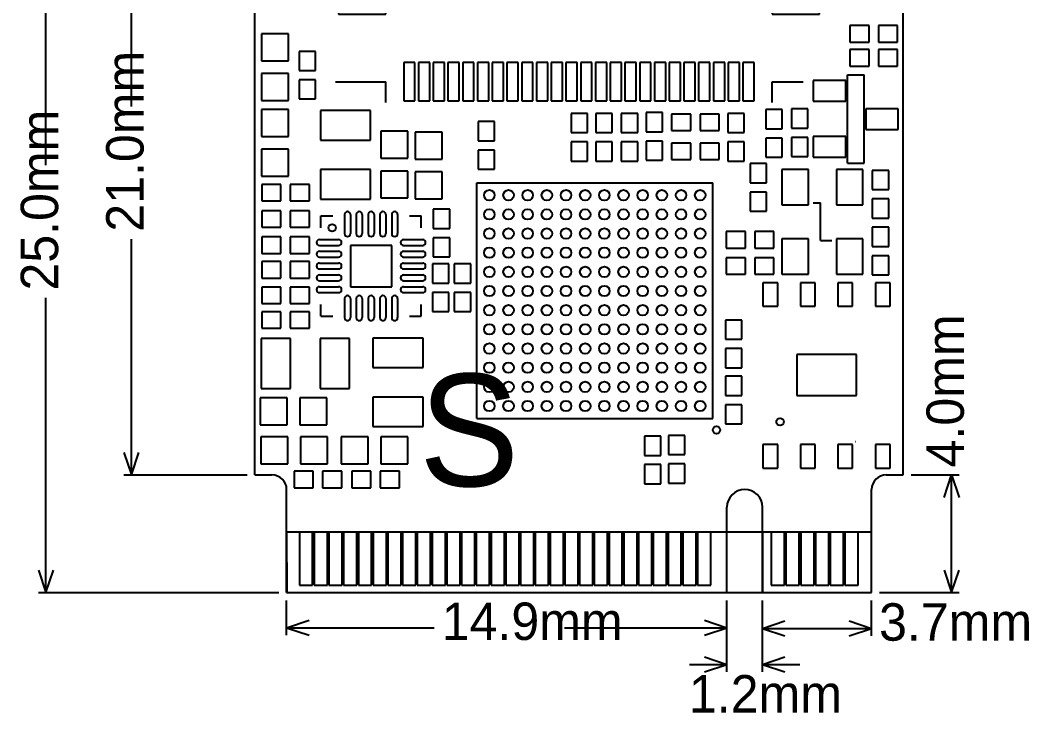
# Model space of a CAD drawing. Header units: millimetres. Extents: x -0.4 to 33.8, y 0 to 35.9.
# Drawn here: x -0.42 to 33.78, y 0 to 23.73 of the extents above; entities that cross this region are included whole.
import ezdxf

# ---------------------------------------------------------------- set-up
doc = ezdxf.new("R2010")
doc.units = ezdxf.units.MM
for name, color, linetype in [('KeepOutLayer', 6, 'Continuous'), ('TopOverlay', 2, 'Continuous'), ('TopSolder', 216, 'Continuous')]:
    doc.layers.add(name, color=color, linetype=linetype)

# ---------------------------------------------------------------- blocks, each defined once
blk = doc.blocks.new('C0603_M_9')
at = {"layer": 'TopSolder'}
for p, q in [((0.432, 0.457), (-0.483, 0.457)), ((-0.483, 0.457), (-0.483, -0.457)), ((0.432, -0.457), (0.432, 0.457)), ((1.778, 0.457), (0.864, 0.457)), ((0.864, 0.457), (0.864, -0.457)), ((1.778, -0.457), (1.778, 0.457)), ((-0.483, -0.457), (0.432, -0.457)), ((0.864, -0.457), (1.778, -0.457))]:
    blk.add_line(p, q, dxfattribs=at)
for centre in [(-0.025, 0), (1.321, 0)]:
    blk.add_circle(centre, 0, dxfattribs=at)
blk = doc.blocks.new('C0603_M_10')
at = {"layer": 'TopSolder'}
for p, q in [((0.432, 0.457), (-0.483, 0.457)), ((-0.483, 0.457), (-0.483, -0.457)), ((0.432, -0.457), (0.432, 0.457)), ((1.778, 0.457), (0.864, 0.457)), ((0.864, 0.457), (0.864, -0.457)), ((1.778, -0.457), (1.778, 0.457)), ((-0.483, -0.457), (0.432, -0.457)), ((0.864, -0.457), (1.778, -0.457))]:
    blk.add_line(p, q, dxfattribs=at)
for centre in [(-0.025, 0), (1.321, 0)]:
    blk.add_circle(centre, 0, dxfattribs=at)
blk = doc.blocks.new('WSON8_6_5__11')
at = {"layer": 'TopOverlay'}
blk.add_circle((-1.727, 1.575), 0.127, dxfattribs=at)
at = {"layer": 'TopSolder'}
for p, q in [((-3.296, 2.155), (-3.296, 1.655)), ((-2.496, 2.155), (-3.296, 2.155)), ((-2.496, 1.655), (-2.496, 2.155)), ((2.191, 2.155), (2.191, 1.655)), ((2.991, 2.155), (2.191, 2.155)), ((2.991, 1.655), (2.991, 2.155)), ((-3.296, 1.655), (-2.496, 1.655)), ((2.191, 1.655), (2.991, 1.655)), ((-3.296, 0.885), (-3.296, 0.385)), ((-2.496, 0.885), (-3.296, 0.885)), ((-2.496, 0.385), (-2.496, 0.885)), ((2.191, 0.885), (2.191, 0.385)), ((2.991, 0.885), (2.191, 0.885)), ((2.991, 0.385), (2.991, 0.885)), ((-3.296, 0.385), (-2.496, 0.385)), ((2.191, 0.385), (2.991, 0.385)), ((-3.296, -0.385), (-3.296, -0.885)), ((-2.496, -0.385), (-3.296, -0.385)), ((-2.496, -0.885), (-2.496, -0.385)), ((2.191, -0.385), (2.191, -0.885)), ((2.991, -0.385), (2.191, -0.385)), ((2.991, -0.885), (2.991, -0.385)), ((-3.296, -0.885), (-2.496, -0.885)), ((2.191, -0.885), (2.991, -0.885)), ((-3.296, -1.655), (-3.296, -2.155)), ((-2.496, -1.655), (-3.296, -1.655)), ((-2.496, -2.155), (-2.496, -1.655)), ((2.191, -1.655), (2.191, -2.155)), ((2.991, -1.655), (2.191, -1.655)), ((2.991, -2.155), (2.991, -1.655)), ((-3.296, -2.155), (-2.496, -2.155)), ((2.191, -2.155), (2.991, -2.155))]:
    blk.add_line(p, q, dxfattribs=at)
for centre in [(-2.896, 1.905), (2.591, 1.905), (-2.896, 0.635), (2.591, 0.635), (-2.896, -0.635), (2.591, -0.635), (-2.896, -1.905), (2.591, -1.905)]:
    blk.add_circle(centre, 0, dxfattribs=at)
blk = doc.blocks.new('XTAL_3225_12')
at = {"layer": 'TopOverlay'}
for p, q in [((2.032, 1.141), (2.032, 1.522)), ((2.032, 1.141), (0.762, 1.141)), ((0.762, 0.887), (0.762, 1.141))]:
    blk.add_line(p, q, dxfattribs=at)
at = {"layer": 'TopSolder'}
for p, q in [((0.825, 2.575), (-0.375, 2.575)), ((-0.375, 2.575), (-0.375, 1.675)), ((0.825, 1.675), (0.825, 2.575)), ((3.175, 2.575), (1.975, 2.575)), ((1.975, 2.575), (1.975, 1.675)), ((3.175, 1.675), (3.175, 2.575)), ((-0.375, 1.675), (0.825, 1.675)), ((1.975, 1.675), (3.175, 1.675)), ((0.825, 0.725), (-0.375, 0.725)), ((-0.375, 0.725), (-0.375, -0.175)), ((0.825, -0.175), (0.825, 0.725)), ((3.175, 0.725), (1.975, 0.725)), ((1.975, 0.725), (1.975, -0.175)), ((3.175, -0.175), (3.175, 0.725)), ((-0.375, -0.175), (0.825, -0.175)), ((1.975, -0.175), (3.175, -0.175))]:
    blk.add_line(p, q, dxfattribs=at)
for centre in [(0.225, 2.125), (2.575, 2.125), (0.225, 0.275), (2.575, 0.275)]:
    blk.add_circle(centre, 0, dxfattribs=at)
blk = doc.blocks.new('SOT_23_3_________13')
at = {"layer": 'TopOverlay'}
for p, q in [((-0.254, 1.506), (0.308, 1.506)), ((-0.254, -1.494), (-0.254, 1.506)), ((-0.211, 1.506), (0.308, 1.506)), ((0.308, -1.494), (0.308, 1.506)), ((-0.254, -1.494), (0.308, -1.494)), ((-0.211, -1.494), (0.308, -1.494))]:
    blk.add_line(p, q, dxfattribs=at)
at = {"layer": 'TopSolder'}
for p, q in [((-0.313, 1.316), (-1.414, 1.316)), ((-1.414, 1.316), (-1.414, 0.614)), ((-0.313, 0.614), (-0.313, 1.316)), ((-1.414, 0.614), (-0.313, 0.614)), ((1.465, 0.351), (0.364, 0.351)), ((0.364, 0.351), (0.364, -0.351)), ((1.465, -0.351), (1.465, 0.351)), ((-0.313, -0.589), (-1.414, -0.589)), ((-1.414, -0.589), (-1.414, -1.291)), ((-0.313, -1.291), (-0.313, -0.589)), ((0.364, -0.351), (1.465, -0.351)), ((-1.414, -1.291), (-0.313, -1.291))]:
    blk.add_line(p, q, dxfattribs=at)
for centre in [(-0.864, 0.965), (0.914, 0), (-0.864, -0.94)]:
    blk.add_circle(centre, 0, dxfattribs=at)
blk = doc.blocks.new('QFN20_3_3_15')
at = {"layer": 'TopOverlay'}
for p, q in [((-1.7, 1.3), (-1.7, 1.7)), ((-1.7, 1.7), (-1.3, 1.7)), ((1.3, 1.7), (1.7, 1.7)), ((1.7, 1.3), (1.7, 1.7)), ((-1.7, -1.7), (-1.7, -1.3)), ((1.7, -1.7), (1.7, -1.3)), ((-1.7, -1.7), (-1.3, -1.7)), ((1.3, -1.7), (1.7, -1.7))]:
    blk.add_line(p, q, dxfattribs=at)
blk.add_circle((-1.321, 1.295), 0.125, dxfattribs=at)
at = {"layer": 'TopSolder'}
for p, q in [((-0.9, 1.75), (-0.9, 1.1)), ((-0.7, 1.75), (-0.7, 1.1)), ((-0.5, 1.75), (-0.5, 1.1)), ((-0.3, 1.75), (-0.3, 1.1)), ((-0.1, 1.75), (-0.1, 1.1)), ((0.1, 1.75), (0.1, 1.1)), ((0.3, 1.75), (0.3, 1.1)), ((0.5, 1.75), (0.5, 1.1)), ((0.7, 1.75), (0.7, 1.1)), ((0.9, 1.75), (0.9, 1.1)), ((-1.75, 0.9), (-1.1, 0.9)), ((-1.75, 0.7), (-1.1, 0.7)), ((-0.7, 0.7), (-0.7, -0.7)), ((0.7, 0.7), (-0.7, 0.7)), ((0.7, -0.7), (0.7, 0.7)), ((1.1, 0.9), (1.75, 0.9)), ((1.1, 0.7), (1.75, 0.7)), ((-1.75, 0.5), (-1.1, 0.5)), ((1.1, 0.5), (1.75, 0.5)), ((-1.75, 0.3), (-1.1, 0.3)), ((-1.75, 0.1), (-1.1, 0.1)), ((1.1, 0.3), (1.75, 0.3)), ((1.1, 0.1), (1.75, 0.1)), ((-1.75, -0.1), (-1.1, -0.1)), ((-1.75, -0.3), (-1.1, -0.3)), ((1.1, -0.1), (1.75, -0.1)), ((1.1, -0.3), (1.75, -0.3)), ((-1.75, -0.5), (-1.1, -0.5)), ((1.1, -0.5), (1.75, -0.5)), ((-1.75, -0.7), (-1.1, -0.7)), ((-1.75, -0.9), (-1.1, -0.9)), ((-0.7, -0.7), (0.7, -0.7)), ((1.1, -0.7), (1.75, -0.7)), ((1.1, -0.9), (1.75, -0.9)), ((-0.9, -1.1), (-0.9, -1.75)), ((-0.7, -1.1), (-0.7, -1.75)), ((-0.5, -1.1), (-0.5, -1.75)), ((-0.3, -1.1), (-0.3, -1.75)), ((-0.1, -1.1), (-0.1, -1.75)), ((0.1, -1.1), (0.1, -1.75)), ((0.3, -1.1), (0.3, -1.75)), ((0.5, -1.1), (0.5, -1.75)), ((0.7, -1.1), (0.7, -1.75)), ((0.9, -1.1), (0.9, -1.75))]:
    blk.add_line(p, q, dxfattribs=at)
for centre in [(-0.8, 1.425), (-0.4, 1.425), (0, 1.425), (0.4, 1.425), (0.8, 1.425), (-1.425, 0.8), (1.425, 0.8), (-1.425, 0.4), (1.425, 0.4), (-1.425, 0), (0, 0), (1.425, 0), (-1.425, -0.4), (1.425, -0.4), (-1.425, -0.8), (1.425, -0.8), (-0.8, -1.425), (-0.4, -1.425), (0, -1.425), (0.4, -1.425), (0.8, -1.425)]:
    blk.add_circle(centre, 0, dxfattribs=at)
for centre, start, end in [((-0.8, 1.75), 0, 180), ((-0.4, 1.75), 0, 180), ((0, 1.75), 0, 180), ((0.4, 1.75), 0, 180), ((0.8, 1.75), 0, 180), ((-0.8, 1.1), 180, 0), ((-0.4, 1.1), 180, 0), ((0, 1.1), 180, 0), ((0.4, 1.1), 180, 0), ((0.8, 1.1), 180, 0), ((-1.75, 0.8), 90, 270), ((-1.1, 0.8), 270, 90), ((1.1, 0.8), 90, 270), ((1.75, 0.8), 270, 90), ((-1.75, 0.4), 90, 270), ((-1.1, 0.4), 270, 90), ((1.1, 0.4), 90, 270), ((1.75, 0.4), 270, 90), ((-1.75, 0), 90, 270), ((-1.1, 0), 270, 90), ((1.1, 0), 90, 270), ((1.75, 0), 270, 90), ((-1.75, -0.4), 90, 270), ((-1.1, -0.4), 270, 90), ((1.1, -0.4), 90, 270), ((1.75, -0.4), 270, 90), ((-1.75, -0.8), 90, 270), ((-1.1, -0.8), 270, 90), ((-0.8, -1.1), 0, 180), ((-0.4, -1.1), 0, 180), ((0, -1.1), 0, 180), ((0.4, -1.1), 0, 180), ((0.8, -1.1), 0, 180), ((1.1, -0.8), 90, 270), ((1.75, -0.8), 270, 90), ((-0.8, -1.75), 180, 0), ((-0.4, -1.75), 180, 0), ((0, -1.75), 180, 0), ((0.4, -1.75), 180, 0), ((0.8, -1.75), 180, 0)]:
    blk.add_arc(centre, 0.1, start, end, dxfattribs=at)
blk = doc.blocks.new('BGA144_16')
at = {"layer": 'TopOverlay'}
for p, q in [((-4, 4), (-4, -4)), ((4, 4), (-4, 4)), ((4, 4), (4, -4)), ((4, -4), (-4, -4))]:
    blk.add_line(p, q, dxfattribs=at)
blk.add_circle((-4.125, 4.388), 0.125, dxfattribs=at)
at = {"layer": 'TopSolder'}
for centre in [(-3.575, 3.575), (-2.925, 3.575), (-2.275, 3.575), (-1.625, 3.575), (-0.975, 3.575), (-0.325, 3.575), (0.325, 3.575), (0.975, 3.575), (1.625, 3.575), (2.275, 3.575), (2.925, 3.575), (3.575, 3.575), (-3.575, 2.925), (-2.925, 2.925), (-2.275, 2.925), (-1.625, 2.925), (-0.975, 2.925), (-0.325, 2.925), (0.325, 2.925), (0.975, 2.925), (1.625, 2.925), (2.275, 2.925), (2.925, 2.925), (3.575, 2.925), (-3.575, 2.275), (-2.925, 2.275), (-2.275, 2.275), (-1.625, 2.275), (-0.975, 2.275), (-0.325, 2.275), (0.325, 2.275), (0.975, 2.275), (1.625, 2.275), (2.275, 2.275), (2.925, 2.275), (3.575, 2.275), (-3.575, 1.625), (-2.925, 1.625), (-2.275, 1.625), (-1.625, 1.625), (-0.975, 1.625), (-0.325, 1.625), (0.325, 1.625), (0.975, 1.625), (1.625, 1.625), (2.275, 1.625), (2.925, 1.625), (3.575, 1.625), (-3.575, 0.975), (-2.925, 0.975), (-2.275, 0.975), (-1.625, 0.975), (-0.975, 0.975), (-0.325, 0.975), (0.325, 0.975), (0.975, 0.975), (1.625, 0.975), (2.275, 0.975), (2.925, 0.975), (3.575, 0.975), (-3.575, 0.325), (-2.925, 0.325), (-2.275, 0.325), (-1.625, 0.325), (-0.975, 0.325), (-0.325, 0.325), (0.325, 0.325), (0.975, 0.325), (1.625, 0.325), (2.275, 0.325), (2.925, 0.325), (3.575, 0.325), (-3.575, -0.325), (-2.925, -0.325), (-2.275, -0.325), (-1.625, -0.325), (-0.975, -0.325), (-0.325, -0.325), (0.325, -0.325), (0.975, -0.325), (1.625, -0.325), (2.275, -0.325), (2.925, -0.325), (3.575, -0.325), (-3.575, -0.975), (-2.925, -0.975), (-2.275, -0.975), (-1.625, -0.975), (-0.975, -0.975), (-0.325, -0.975), (0.325, -0.975), (0.975, -0.975), (1.625, -0.975), (2.275, -0.975), (2.925, -0.975), (3.575, -0.975), (-3.575, -1.625), (-2.925, -1.625), (-2.275, -1.625), (-1.625, -1.625), (-0.975, -1.625), (-0.325, -1.625), (0.325, -1.625), (0.975, -1.625), (1.625, -1.625), (2.275, -1.625), (2.925, -1.625), (3.575, -1.625), (-3.575, -2.275), (-2.925, -2.275), (-2.275, -2.275), (-1.625, -2.275), (-0.975, -2.275), (-0.325, -2.275), (0.325, -2.275), (0.975, -2.275), (1.625, -2.275), (2.275, -2.275), (2.925, -2.275), (3.575, -2.275), (-3.575, -2.925), (-2.925, -2.925), (-2.275, -2.925), (-1.625, -2.925), (-0.975, -2.925), (-0.325, -2.925), (0.325, -2.925), (0.975, -2.925), (1.625, -2.925), (2.275, -2.925), (2.925, -2.925), (3.575, -2.925), (-3.575, -3.575), (-2.925, -3.575), (-2.275, -3.575), (-1.625, -3.575), (-0.975, -3.575), (-0.325, -3.575), (0.325, -3.575), (0.975, -3.575), (1.625, -3.575), (2.275, -3.575), (2.925, -3.575), (3.575, -3.575)]:
    blk.add_circle(centre, 0.178, dxfattribs=at)
blk = doc.blocks.new('R0402_M_17')
at = {"layer": 'TopSolder'}
for p, q in [((-0.808, 0.279), (-0.808, -0.279)), ((-0.157, 0.279), (-0.808, 0.279)), ((-0.157, -0.279), (-0.157, 0.279)), ((0.157, 0.279), (0.157, -0.279)), ((0.808, 0.279), (0.157, 0.279)), ((0.808, -0.279), (0.808, 0.279)), ((-0.808, -0.279), (-0.157, -0.279)), ((0.157, -0.279), (0.808, -0.279))]:
    blk.add_line(p, q, dxfattribs=at)
for centre in [(-0.483, 0), (0.483, 0)]:
    blk.add_circle(centre, 0, dxfattribs=at)
blk = doc.blocks.new('R0402_M_18')
at = {"layer": 'TopSolder'}
for p, q in [((-0.808, 0.279), (-0.808, -0.279)), ((-0.157, 0.279), (-0.808, 0.279)), ((-0.157, -0.279), (-0.157, 0.279)), ((0.157, 0.279), (0.157, -0.279)), ((0.808, 0.279), (0.157, 0.279)), ((0.808, -0.279), (0.808, 0.279)), ((-0.808, -0.279), (-0.157, -0.279)), ((0.157, -0.279), (0.808, -0.279))]:
    blk.add_line(p, q, dxfattribs=at)
for centre in [(-0.483, 0), (0.483, 0)]:
    blk.add_circle(centre, 0, dxfattribs=at)
blk = doc.blocks.new('R0402_M_19')
at = {"layer": 'TopSolder'}
for p, q in [((-0.808, 0.279), (-0.808, -0.279)), ((-0.157, 0.279), (-0.808, 0.279)), ((-0.157, -0.279), (-0.157, 0.279)), ((0.157, 0.279), (0.157, -0.279)), ((0.808, 0.279), (0.157, 0.279)), ((0.808, -0.279), (0.808, 0.279)), ((-0.808, -0.279), (-0.157, -0.279)), ((0.157, -0.279), (0.808, -0.279))]:
    blk.add_line(p, q, dxfattribs=at)
for centre in [(-0.483, 0), (0.483, 0)]:
    blk.add_circle(centre, 0, dxfattribs=at)
blk = doc.blocks.new('R0402_M_20')
at = {"layer": 'TopSolder'}
for p, q in [((-0.808, 0.279), (-0.808, -0.279)), ((-0.157, 0.279), (-0.808, 0.279)), ((-0.157, -0.279), (-0.157, 0.279)), ((0.157, 0.279), (0.157, -0.279)), ((0.808, 0.279), (0.157, 0.279)), ((0.808, -0.279), (0.808, 0.279)), ((-0.808, -0.279), (-0.157, -0.279)), ((0.157, -0.279), (0.808, -0.279))]:
    blk.add_line(p, q, dxfattribs=at)
for centre in [(-0.483, 0), (0.483, 0)]:
    blk.add_circle(centre, 0, dxfattribs=at)
blk = doc.blocks.new('R0402_M_21')
at = {"layer": 'TopSolder'}
for p, q in [((-0.808, 0.279), (-0.808, -0.279)), ((-0.157, 0.279), (-0.808, 0.279)), ((-0.157, -0.279), (-0.157, 0.279)), ((0.157, 0.279), (0.157, -0.279)), ((0.808, 0.279), (0.157, 0.279)), ((0.808, -0.279), (0.808, 0.279)), ((-0.808, -0.279), (-0.157, -0.279)), ((0.157, -0.279), (0.808, -0.279))]:
    blk.add_line(p, q, dxfattribs=at)
for centre in [(-0.483, 0), (0.483, 0)]:
    blk.add_circle(centre, 0, dxfattribs=at)
blk = doc.blocks.new('R0402_M_22')
at = {"layer": 'TopSolder'}
for p, q in [((-0.808, 0.279), (-0.808, -0.279)), ((-0.157, 0.279), (-0.808, 0.279)), ((-0.157, -0.279), (-0.157, 0.279)), ((0.157, 0.279), (0.157, -0.279)), ((0.808, 0.279), (0.157, 0.279)), ((0.808, -0.279), (0.808, 0.279)), ((-0.808, -0.279), (-0.157, -0.279)), ((0.157, -0.279), (0.808, -0.279))]:
    blk.add_line(p, q, dxfattribs=at)
for centre in [(-0.483, 0), (0.483, 0)]:
    blk.add_circle(centre, 0, dxfattribs=at)
blk = doc.blocks.new('R0402_M_23')
at = {"layer": 'TopSolder'}
for p, q in [((-0.808, 0.279), (-0.808, -0.279)), ((-0.157, 0.279), (-0.808, 0.279)), ((-0.157, -0.279), (-0.157, 0.279)), ((0.157, 0.279), (0.157, -0.279)), ((0.808, 0.279), (0.157, 0.279)), ((0.808, -0.279), (0.808, 0.279)), ((-0.808, -0.279), (-0.157, -0.279)), ((0.157, -0.279), (0.808, -0.279))]:
    blk.add_line(p, q, dxfattribs=at)
for centre in [(-0.483, 0), (0.483, 0)]:
    blk.add_circle(centre, 0, dxfattribs=at)
blk = doc.blocks.new('R0402_M_24')
at = {"layer": 'TopSolder'}
for p, q in [((-0.808, 0.279), (-0.808, -0.279)), ((-0.157, 0.279), (-0.808, 0.279)), ((-0.157, -0.279), (-0.157, 0.279)), ((0.157, 0.279), (0.157, -0.279)), ((0.808, 0.279), (0.157, 0.279)), ((0.808, -0.279), (0.808, 0.279)), ((-0.808, -0.279), (-0.157, -0.279)), ((0.157, -0.279), (0.808, -0.279))]:
    blk.add_line(p, q, dxfattribs=at)
for centre in [(-0.483, 0), (0.483, 0)]:
    blk.add_circle(centre, 0, dxfattribs=at)
blk = doc.blocks.new('R0402_M_25')
at = {"layer": 'TopSolder'}
for p, q in [((-0.808, 0.279), (-0.808, -0.279)), ((-0.157, 0.279), (-0.808, 0.279)), ((-0.157, -0.279), (-0.157, 0.279)), ((0.157, 0.279), (0.157, -0.279)), ((0.808, 0.279), (0.157, 0.279)), ((0.808, -0.279), (0.808, 0.279)), ((-0.808, -0.279), (-0.157, -0.279)), ((0.157, -0.279), (0.808, -0.279))]:
    blk.add_line(p, q, dxfattribs=at)
for centre in [(-0.483, 0), (0.483, 0)]:
    blk.add_circle(centre, 0, dxfattribs=at)
blk = doc.blocks.new('R0402_M_26')
at = {"layer": 'TopSolder'}
for p, q in [((-0.808, 0.279), (-0.808, -0.279)), ((-0.157, 0.279), (-0.808, 0.279)), ((-0.157, -0.279), (-0.157, 0.279)), ((0.157, 0.279), (0.157, -0.279)), ((0.808, 0.279), (0.157, 0.279)), ((0.808, -0.279), (0.808, 0.279)), ((-0.808, -0.279), (-0.157, -0.279)), ((0.157, -0.279), (0.808, -0.279))]:
    blk.add_line(p, q, dxfattribs=at)
for centre in [(-0.483, 0), (0.483, 0)]:
    blk.add_circle(centre, 0, dxfattribs=at)
blk = doc.blocks.new('0806L_27')
at = {"layer": 'TopSolder'}
for p, q in [((-0.5, 0.85), (-0.5, -0.85)), ((0.5, 0.85), (-0.5, 0.85)), ((0.5, -0.85), (0.5, 0.85)), ((1.5, 0.85), (1.5, -0.85)), ((2.5, 0.85), (1.5, 0.85)), ((2.5, -0.85), (2.5, 0.85)), ((-0.5, -0.85), (0.5, -0.85)), ((1.5, -0.85), (2.5, -0.85))]:
    blk.add_line(p, q, dxfattribs=at)
for centre in [(0, 0), (2, 0)]:
    blk.add_circle(centre, 0, dxfattribs=at)
blk = doc.blocks.new('0806L_28')
at = {"layer": 'TopSolder'}
for p, q in [((-0.5, 0.85), (-0.5, -0.85)), ((0.5, 0.85), (-0.5, 0.85)), ((0.5, -0.85), (0.5, 0.85)), ((1.5, 0.85), (1.5, -0.85)), ((2.5, 0.85), (1.5, 0.85)), ((2.5, -0.85), (2.5, 0.85)), ((-0.5, -0.85), (0.5, -0.85)), ((1.5, -0.85), (2.5, -0.85))]:
    blk.add_line(p, q, dxfattribs=at)
for centre in [(0, 0), (2, 0)]:
    blk.add_circle(centre, 0, dxfattribs=at)
blk = doc.blocks.new('0806L_29')
at = {"layer": 'TopSolder'}
for p, q in [((-0.5, 0.85), (-0.5, -0.85)), ((0.5, 0.85), (-0.5, 0.85)), ((0.5, -0.85), (0.5, 0.85)), ((1.5, 0.85), (1.5, -0.85)), ((2.5, 0.85), (1.5, 0.85)), ((2.5, -0.85), (2.5, 0.85)), ((-0.5, -0.85), (0.5, -0.85)), ((1.5, -0.85), (2.5, -0.85))]:
    blk.add_line(p, q, dxfattribs=at)
for centre in [(0, 0), (2, 0)]:
    blk.add_circle(centre, 0, dxfattribs=at)
blk = doc.blocks.new('M2_67P0R50_MALE_30')
at = {"layer": 'TopSolder'}
for p, q in [((-0.676, 1.247), (-0.679, -0.8)), ((19.155, 1.247), (-0.676, 1.247)), ((19.158, -0.8), (19.155, 1.247)), ((-0.226, 0.996), (-0.226, -0.805)), ((0.225, 0.996), (-0.226, 0.996)), ((0.225, -0.805), (0.225, 0.996)), ((0.274, 0.996), (0.274, -0.805)), ((0.725, 0.996), (0.274, 0.996)), ((0.725, -0.805), (0.725, 0.996)), ((0.774, 0.996), (0.774, -0.805)), ((1.225, 0.996), (0.774, 0.996)), ((1.225, -0.805), (1.225, 0.996)), ((1.274, 0.996), (1.274, -0.805)), ((1.725, 0.996), (1.274, 0.996)), ((1.725, -0.805), (1.725, 0.996)), ((1.774, 0.996), (1.774, -0.805)), ((2.225, 0.996), (1.774, 0.996)), ((2.225, -0.805), (2.225, 0.996)), ((2.274, 0.996), (2.274, -0.805)), ((2.725, 0.996), (2.274, 0.996)), ((2.725, -0.805), (2.725, 0.996)), ((4.774, 0.996), (4.774, -0.805)), ((5.225, 0.996), (4.774, 0.996)), ((5.225, -0.805), (5.225, 0.996)), ((5.274, 0.996), (5.274, -0.805)), ((5.725, 0.996), (5.274, 0.996)), ((5.725, -0.805), (5.725, 0.996)), ((5.774, 0.996), (5.774, -0.805)), ((6.225, 0.996), (5.774, 0.996)), ((6.225, -0.805), (6.225, 0.996)), ((6.274, 0.996), (6.274, -0.805)), ((6.725, 0.996), (6.274, 0.996)), ((6.725, -0.805), (6.725, 0.996)), ((6.774, 0.996), (6.774, -0.805)), ((7.225, 0.996), (6.774, 0.996)), ((7.225, -0.805), (7.225, 0.996)), ((7.274, 0.996), (7.274, -0.805)), ((7.725, 0.996), (7.274, 0.996)), ((7.725, -0.805), (7.725, 0.996)), ((7.774, 0.996), (7.774, -0.805)), ((8.225, 0.996), (7.774, 0.996)), ((8.225, -0.805), (8.225, 0.996)), ((8.274, 0.996), (8.274, -0.805)), ((8.725, 0.996), (8.274, 0.996)), ((8.725, -0.805), (8.725, 0.996)), ((8.774, 0.996), (8.774, -0.805)), ((9.225, 0.996), (8.774, 0.996)), ((9.225, -0.805), (9.225, 0.996)), ((9.274, 0.996), (9.274, -0.805)), ((9.725, 0.996), (9.274, 0.996)), ((9.725, -0.805), (9.725, 0.996)), ((9.774, 0.996), (9.774, -0.805)), ((10.225, 0.996), (9.774, 0.996)), ((10.225, -0.805), (10.225, 0.996)), ((10.274, 0.996), (10.274, -0.805)), ((10.725, 0.996), (10.274, 0.996)), ((10.725, -0.805), (10.725, 0.996)), ((10.774, 0.996), (10.774, -0.805)), ((11.225, 0.996), (10.774, 0.996)), ((11.225, -0.805), (11.225, 0.996)), ((11.274, 0.996), (11.274, -0.805)), ((11.725, 0.996), (11.274, 0.996)), ((11.725, -0.805), (11.725, 0.996)), ((11.774, 0.996), (11.774, -0.805)), ((12.225, 0.996), (11.774, 0.996)), ((12.225, -0.805), (12.225, 0.996)), ((12.274, 0.996), (12.274, -0.805)), ((12.725, 0.996), (12.274, 0.996)), ((12.725, -0.805), (12.725, 0.996)), ((12.774, 0.996), (12.774, -0.805)), ((13.225, 0.996), (12.774, 0.996)), ((13.225, -0.805), (13.225, 0.996)), ((13.274, 0.996), (13.274, -0.805)), ((13.725, 0.996), (13.274, 0.996)), ((13.725, -0.805), (13.725, 0.996)), ((13.774, 0.996), (13.774, -0.805)), ((14.225, 0.996), (13.774, 0.996)), ((14.225, -0.805), (14.225, 0.996)), ((14.274, 0.996), (14.274, -0.805)), ((14.725, 0.996), (14.274, 0.996)), ((14.725, -0.805), (14.725, 0.996)), ((14.774, 0.996), (14.774, -0.805)), ((15.225, 0.996), (14.774, 0.996)), ((15.225, -0.805), (15.225, 0.996)), ((15.274, 0.996), (15.274, -0.805)), ((15.725, 0.996), (15.274, 0.996)), ((15.725, -0.805), (15.725, 0.996)), ((15.774, 0.996), (15.774, -0.805)), ((16.225, 0.996), (15.774, 0.996)), ((16.225, -0.805), (16.225, 0.996)), ((16.274, 0.996), (16.274, -0.805)), ((16.725, 0.996), (16.274, 0.996)), ((16.725, -0.805), (16.725, 0.996)), ((16.774, 0.996), (16.774, -0.805)), ((17.225, 0.996), (16.774, 0.996)), ((17.225, -0.805), (17.225, 0.996)), ((17.274, 0.996), (17.274, -0.805)), ((17.725, 0.996), (17.274, 0.996)), ((17.725, -0.805), (17.725, 0.996)), ((17.774, 0.996), (17.774, -0.805)), ((18.225, 0.996), (17.774, 0.996)), ((18.225, -0.805), (18.225, 0.996)), ((18.274, 0.996), (18.274, -0.805)), ((18.725, 0.996), (18.274, 0.996)), ((18.725, -0.805), (18.725, 0.996)), ((-0.679, -0.8), (19.158, -0.8)), ((-0.226, -0.805), (0.225, -0.805)), ((0.274, -0.805), (0.725, -0.805)), ((0.774, -0.805), (1.225, -0.805)), ((1.274, -0.805), (1.725, -0.805)), ((1.774, -0.805), (2.225, -0.805)), ((2.274, -0.805), (2.725, -0.805)), ((4.774, -0.805), (5.225, -0.805)), ((5.274, -0.805), (5.725, -0.805)), ((5.774, -0.805), (6.225, -0.805)), ((6.274, -0.805), (6.725, -0.805)), ((6.774, -0.805), (7.225, -0.805)), ((7.274, -0.805), (7.725, -0.805)), ((7.774, -0.805), (8.225, -0.805)), ((8.274, -0.805), (8.725, -0.805)), ((8.774, -0.805), (9.225, -0.805)), ((9.274, -0.805), (9.725, -0.805)), ((9.774, -0.805), (10.225, -0.805)), ((10.274, -0.805), (10.725, -0.805)), ((10.774, -0.805), (11.225, -0.805)), ((11.274, -0.805), (11.725, -0.805)), ((11.774, -0.805), (12.225, -0.805)), ((12.274, -0.805), (12.725, -0.805)), ((12.774, -0.805), (13.225, -0.805)), ((13.274, -0.805), (13.725, -0.805)), ((13.774, -0.805), (14.225, -0.805)), ((14.274, -0.805), (14.725, -0.805)), ((14.774, -0.805), (15.225, -0.805)), ((15.274, -0.805), (15.725, -0.805)), ((15.774, -0.805), (16.225, -0.805)), ((16.274, -0.805), (16.725, -0.805)), ((16.774, -0.805), (17.225, -0.805)), ((17.274, -0.805), (17.725, -0.805)), ((17.774, -0.805), (18.225, -0.805)), ((18.274, -0.805), (18.725, -0.805)), ((19.158, -0.8), (19.158, -0.8))]:
    blk.add_line(p, q, dxfattribs=at)
for centre in [(0, 0.095), (0.5, 0.095), (1, 0.095), (1.5, 0.095), (2, 0.095), (2.5, 0.095), (5, 0.095), (5.5, 0.095), (6, 0.095), (6.5, 0.095), (7, 0.095), (7.5, 0.095), (8, 0.095), (8.5, 0.095), (9, 0.095), (9.5, 0.095), (10, 0.095), (10.5, 0.095), (11, 0.095), (11.5, 0.095), (12, 0.095), (12.5, 0.095), (13, 0.095), (13.5, 0.095), (14, 0.095), (14.5, 0.095), (15, 0.095), (15.5, 0.095), (16, 0.095), (16.5, 0.095), (17, 0.095), (17.5, 0.095), (18, 0.095), (18.5, 0.095)]:
    blk.add_circle(centre, 0, dxfattribs=at)
blk = doc.blocks.new('FPC_24P_0_5______________31')
at = {"layer": 'TopOverlay'}
for p, q in [((-6.55, 0.117), (-6.55, -0.583)), ((6.55, 0.117), (6.55, -0.583)), ((-6.55, -0.583), (-7.608, -0.583)), ((8.25, -0.583), (6.55, -0.583))]:
    blk.add_line(p, q, dxfattribs=at)
at = {"layer": 'TopSolder'}
for p, q in [((-5.941, 0.068), (-5.941, -1.234)), ((-5.559, 0.068), (-5.941, 0.068)), ((-5.559, -1.234), (-5.559, 0.068)), ((-5.441, 0.068), (-5.441, -1.234)), ((-5.059, 0.068), (-5.441, 0.068)), ((-5.059, -1.234), (-5.059, 0.068)), ((-4.941, 0.068), (-4.941, -1.234)), ((-4.559, 0.068), (-4.941, 0.068)), ((-4.559, -1.234), (-4.559, 0.068)), ((-4.441, 0.068), (-4.441, -1.234)), ((-4.059, 0.068), (-4.441, 0.068)), ((-4.059, -1.234), (-4.059, 0.068)), ((-3.941, 0.068), (-3.941, -1.234)), ((-3.559, 0.068), (-3.941, 0.068)), ((-3.559, -1.234), (-3.559, 0.068)), ((-3.441, 0.068), (-3.441, -1.234)), ((-3.059, 0.068), (-3.441, 0.068)), ((-3.059, -1.234), (-3.059, 0.068)), ((-2.559, 0.068), (-2.941, 0.068)), ((-2.941, 0.068), (-2.941, -1.234)), ((-2.559, -1.234), (-2.559, 0.068)), ((-2.059, 0.068), (-2.441, 0.068)), ((-2.441, 0.068), (-2.441, -1.234)), ((-2.059, -1.234), (-2.059, 0.068)), ((-1.559, 0.068), (-1.941, 0.068)), ((-1.941, 0.068), (-1.941, -1.234)), ((-1.559, -1.234), (-1.559, 0.068)), ((-1.059, 0.068), (-1.441, 0.068)), ((-1.441, 0.068), (-1.441, -1.234)), ((-1.059, -1.234), (-1.059, 0.068)), ((-0.559, 0.068), (-0.941, 0.068)), ((-0.941, 0.068), (-0.941, -1.234)), ((-0.559, -1.234), (-0.559, 0.068)), ((-0.059, 0.068), (-0.441, 0.068)), ((-0.441, 0.068), (-0.441, -1.234)), ((-0.059, -1.234), (-0.059, 0.068)), ((0.441, 0.068), (0.059, 0.068)), ((0.059, 0.068), (0.059, -1.234)), ((0.441, -1.234), (0.441, 0.068)), ((0.941, 0.068), (0.559, 0.068)), ((0.559, 0.068), (0.559, -1.234)), ((0.941, -1.234), (0.941, 0.068)), ((1.441, 0.068), (1.059, 0.068)), ((1.059, 0.068), (1.059, -1.234)), ((1.441, -1.234), (1.441, 0.068)), ((1.941, 0.068), (1.559, 0.068)), ((1.559, 0.068), (1.559, -1.234)), ((1.941, -1.234), (1.941, 0.068)), ((2.441, 0.068), (2.059, 0.068)), ((2.059, 0.068), (2.059, -1.234)), ((2.441, -1.234), (2.441, 0.068)), ((2.941, 0.068), (2.559, 0.068)), ((2.559, 0.068), (2.559, -1.234)), ((2.941, -1.234), (2.941, 0.068)), ((3.441, 0.068), (3.059, 0.068)), ((3.059, 0.068), (3.059, -1.234)), ((3.441, -1.234), (3.441, 0.068)), ((3.941, 0.068), (3.559, 0.068)), ((3.559, 0.068), (3.559, -1.234)), ((3.941, -1.234), (3.941, 0.068)), ((4.441, 0.068), (4.059, 0.068)), ((4.059, 0.068), (4.059, -1.234)), ((4.441, -1.234), (4.441, 0.068)), ((4.941, 0.068), (4.559, 0.068)), ((4.559, 0.068), (4.559, -1.234)), ((4.941, -1.234), (4.941, 0.068)), ((5.441, 0.068), (5.059, 0.068)), ((5.059, 0.068), (5.059, -1.234)), ((5.441, -1.234), (5.441, 0.068)), ((5.941, 0.068), (5.559, 0.068)), ((5.559, 0.068), (5.559, -1.234)), ((5.941, -1.234), (5.941, 0.068)), ((-5.941, -1.234), (-5.559, -1.234)), ((-5.441, -1.234), (-5.059, -1.234)), ((-4.941, -1.234), (-4.559, -1.234)), ((-4.441, -1.234), (-4.059, -1.234)), ((-3.941, -1.234), (-3.559, -1.234)), ((-3.441, -1.234), (-3.059, -1.234)), ((-2.941, -1.234), (-2.559, -1.234)), ((-2.441, -1.234), (-2.059, -1.234)), ((-1.941, -1.234), (-1.559, -1.234)), ((-1.441, -1.234), (-1.059, -1.234)), ((-0.941, -1.234), (-0.559, -1.234)), ((-0.441, -1.234), (-0.059, -1.234)), ((0.059, -1.234), (0.441, -1.234)), ((0.559, -1.234), (0.941, -1.234)), ((1.059, -1.234), (1.441, -1.234)), ((1.559, -1.234), (1.941, -1.234)), ((2.059, -1.234), (2.441, -1.234)), ((2.559, -1.234), (2.941, -1.234)), ((3.059, -1.234), (3.441, -1.234)), ((3.559, -1.234), (3.941, -1.234)), ((4.059, -1.234), (4.441, -1.234)), ((4.559, -1.234), (4.941, -1.234)), ((5.059, -1.234), (5.441, -1.234)), ((5.559, -1.234), (5.941, -1.234)), ((-8.151, -2.882), (-8.151, -4.684)), ((-6.549, -2.882), (-8.151, -2.882)), ((-6.549, -4.684), (-6.549, -2.882)), ((6.549, -2.882), (6.549, -4.684)), ((8.151, -2.882), (6.549, -2.882)), ((8.151, -4.684), (8.151, -2.882)), ((-8.151, -4.684), (-6.549, -4.684)), ((6.549, -4.684), (8.151, -4.684))]:
    blk.add_line(p, q, dxfattribs=at)
for centre in [(-5.75, -0.583), (-5.25, -0.583), (-4.75, -0.583), (-4.25, -0.583), (-3.75, -0.583), (-3.25, -0.583), (-2.75, -0.583), (-2.25, -0.583), (-1.75, -0.583), (-1.25, -0.583), (-0.75, -0.583), (-0.25, -0.583), (0.25, -0.583), (0.75, -0.583), (1.25, -0.583), (1.75, -0.583), (2.25, -0.583), (2.75, -0.583), (3.25, -0.583), (3.75, -0.583), (4.25, -0.583), (4.75, -0.583), (5.25, -0.583), (5.75, -0.583), (-7.35, -3.783), (7.35, -3.783)]:
    blk.add_circle(centre, 0, dxfattribs=at)
blk = doc.blocks.new('R0402_M_33')
at = {"layer": 'TopSolder'}
for p, q in [((-0.808, 0.279), (-0.808, -0.279)), ((-0.157, 0.279), (-0.808, 0.279)), ((-0.157, -0.279), (-0.157, 0.279)), ((0.157, 0.279), (0.157, -0.279)), ((0.808, 0.279), (0.157, 0.279)), ((0.808, -0.279), (0.808, 0.279)), ((-0.808, -0.279), (-0.157, -0.279)), ((0.157, -0.279), (0.808, -0.279))]:
    blk.add_line(p, q, dxfattribs=at)
for centre in [(-0.483, 0), (0.483, 0)]:
    blk.add_circle(centre, 0, dxfattribs=at)
blk = doc.blocks.new('R0402_M_34')
at = {"layer": 'TopSolder'}
for p, q in [((-0.808, 0.279), (-0.808, -0.279)), ((-0.157, 0.279), (-0.808, 0.279)), ((-0.157, -0.279), (-0.157, 0.279)), ((0.157, 0.279), (0.157, -0.279)), ((0.808, 0.279), (0.157, 0.279)), ((0.808, -0.279), (0.808, 0.279)), ((-0.808, -0.279), (-0.157, -0.279)), ((0.157, -0.279), (0.808, -0.279))]:
    blk.add_line(p, q, dxfattribs=at)
for centre in [(-0.483, 0), (0.483, 0)]:
    blk.add_circle(centre, 0, dxfattribs=at)
blk = doc.blocks.new('C0402_M_36')
at = {"layer": 'TopSolder'}
for p, q in [((-0.351, 0.279), (-0.351, -0.279)), ((0.3, 0.279), (-0.351, 0.279)), ((0.3, -0.279), (0.3, 0.279)), ((0.614, 0.279), (0.614, -0.279)), ((1.265, 0.279), (0.614, 0.279)), ((1.265, -0.279), (1.265, 0.279)), ((-0.351, -0.279), (0.3, -0.279)), ((0.614, -0.279), (1.265, -0.279))]:
    blk.add_line(p, q, dxfattribs=at)
for centre in [(-0.025, 0), (0.94, 0)]:
    blk.add_circle(centre, 0, dxfattribs=at)
blk = doc.blocks.new('C0402_M_37')
at = {"layer": 'TopSolder'}
for p, q in [((-0.351, 0.279), (-0.351, -0.279)), ((0.3, 0.279), (-0.351, 0.279)), ((0.3, -0.279), (0.3, 0.279)), ((0.614, 0.279), (0.614, -0.279)), ((1.265, 0.279), (0.614, 0.279)), ((1.265, -0.279), (1.265, 0.279)), ((-0.351, -0.279), (0.3, -0.279)), ((0.614, -0.279), (1.265, -0.279))]:
    blk.add_line(p, q, dxfattribs=at)
for centre in [(-0.025, 0), (0.94, 0)]:
    blk.add_circle(centre, 0, dxfattribs=at)
blk = doc.blocks.new('C0402_M_38')
at = {"layer": 'TopSolder'}
for p, q in [((-0.351, 0.279), (-0.351, -0.279)), ((0.3, 0.279), (-0.351, 0.279)), ((0.3, -0.279), (0.3, 0.279)), ((0.614, 0.279), (0.614, -0.279)), ((1.265, 0.279), (0.614, 0.279)), ((1.265, -0.279), (1.265, 0.279)), ((-0.351, -0.279), (0.3, -0.279)), ((0.614, -0.279), (1.265, -0.279))]:
    blk.add_line(p, q, dxfattribs=at)
for centre in [(-0.025, 0), (0.94, 0)]:
    blk.add_circle(centre, 0, dxfattribs=at)
blk = doc.blocks.new('C0402_M_39')
at = {"layer": 'TopSolder'}
for p, q in [((-0.351, 0.279), (-0.351, -0.279)), ((0.3, 0.279), (-0.351, 0.279)), ((0.3, -0.279), (0.3, 0.279)), ((0.614, 0.279), (0.614, -0.279)), ((1.265, 0.279), (0.614, 0.279)), ((1.265, -0.279), (1.265, 0.279)), ((-0.351, -0.279), (0.3, -0.279)), ((0.614, -0.279), (1.265, -0.279))]:
    blk.add_line(p, q, dxfattribs=at)
for centre in [(-0.025, 0), (0.94, 0)]:
    blk.add_circle(centre, 0, dxfattribs=at)
blk = doc.blocks.new('C0402_M_40')
at = {"layer": 'TopSolder'}
for p, q in [((-0.351, 0.279), (-0.351, -0.279)), ((0.3, 0.279), (-0.351, 0.279)), ((0.3, -0.279), (0.3, 0.279)), ((0.614, 0.279), (0.614, -0.279)), ((1.265, 0.279), (0.614, 0.279)), ((1.265, -0.279), (1.265, 0.279)), ((-0.351, -0.279), (0.3, -0.279)), ((0.614, -0.279), (1.265, -0.279))]:
    blk.add_line(p, q, dxfattribs=at)
for centre in [(-0.025, 0), (0.94, 0)]:
    blk.add_circle(centre, 0, dxfattribs=at)
blk = doc.blocks.new('C0402_M_41')
at = {"layer": 'TopSolder'}
for p, q in [((-0.351, 0.279), (-0.351, -0.279)), ((0.3, 0.279), (-0.351, 0.279)), ((0.3, -0.279), (0.3, 0.279)), ((0.614, 0.279), (0.614, -0.279)), ((1.265, 0.279), (0.614, 0.279)), ((1.265, -0.279), (1.265, 0.279)), ((-0.351, -0.279), (0.3, -0.279)), ((0.614, -0.279), (1.265, -0.279))]:
    blk.add_line(p, q, dxfattribs=at)
for centre in [(-0.025, 0), (0.94, 0)]:
    blk.add_circle(centre, 0, dxfattribs=at)
blk = doc.blocks.new('C0402_M_46')
at = {"layer": 'TopSolder'}
for p, q in [((-0.351, 0.279), (-0.351, -0.279)), ((0.3, 0.279), (-0.351, 0.279)), ((0.3, -0.279), (0.3, 0.279)), ((0.614, 0.279), (0.614, -0.279)), ((1.265, 0.279), (0.614, 0.279)), ((1.265, -0.279), (1.265, 0.279)), ((-0.351, -0.279), (0.3, -0.279)), ((0.614, -0.279), (1.265, -0.279))]:
    blk.add_line(p, q, dxfattribs=at)
for centre in [(-0.025, 0), (0.94, 0)]:
    blk.add_circle(centre, 0, dxfattribs=at)
blk = doc.blocks.new('C0603_M_47')
at = {"layer": 'TopSolder'}
for p, q in [((0.432, 0.457), (-0.483, 0.457)), ((-0.483, 0.457), (-0.483, -0.457)), ((0.432, -0.457), (0.432, 0.457)), ((1.778, 0.457), (0.864, 0.457)), ((0.864, 0.457), (0.864, -0.457)), ((1.778, -0.457), (1.778, 0.457)), ((-0.483, -0.457), (0.432, -0.457)), ((0.864, -0.457), (1.778, -0.457))]:
    blk.add_line(p, q, dxfattribs=at)
for centre in [(-0.025, 0), (1.321, 0)]:
    blk.add_circle(centre, 0, dxfattribs=at)
blk = doc.blocks.new('C0402_M_48')
at = {"layer": 'TopSolder'}
for p, q in [((-0.351, 0.279), (-0.351, -0.279)), ((0.3, 0.279), (-0.351, 0.279)), ((0.3, -0.279), (0.3, 0.279)), ((0.614, 0.279), (0.614, -0.279)), ((1.265, 0.279), (0.614, 0.279)), ((1.265, -0.279), (1.265, 0.279)), ((-0.351, -0.279), (0.3, -0.279)), ((0.614, -0.279), (1.265, -0.279))]:
    blk.add_line(p, q, dxfattribs=at)
for centre in [(-0.025, 0), (0.94, 0)]:
    blk.add_circle(centre, 0, dxfattribs=at)
blk = doc.blocks.new('C0402_M_49')
at = {"layer": 'TopSolder'}
for p, q in [((-0.351, 0.279), (-0.351, -0.279)), ((0.3, 0.279), (-0.351, 0.279)), ((0.3, -0.279), (0.3, 0.279)), ((0.614, 0.279), (0.614, -0.279)), ((1.265, 0.279), (0.614, 0.279)), ((1.265, -0.279), (1.265, 0.279)), ((-0.351, -0.279), (0.3, -0.279)), ((0.614, -0.279), (1.265, -0.279))]:
    blk.add_line(p, q, dxfattribs=at)
for centre in [(-0.025, 0), (0.94, 0)]:
    blk.add_circle(centre, 0, dxfattribs=at)
blk = doc.blocks.new('C0402_M_50')
at = {"layer": 'TopSolder'}
for p, q in [((-0.351, 0.279), (-0.351, -0.279)), ((0.3, 0.279), (-0.351, 0.279)), ((0.3, -0.279), (0.3, 0.279)), ((0.614, 0.279), (0.614, -0.279)), ((1.265, 0.279), (0.614, 0.279)), ((1.265, -0.279), (1.265, 0.279)), ((-0.351, -0.279), (0.3, -0.279)), ((0.614, -0.279), (1.265, -0.279))]:
    blk.add_line(p, q, dxfattribs=at)
for centre in [(-0.025, 0), (0.94, 0)]:
    blk.add_circle(centre, 0, dxfattribs=at)
blk = doc.blocks.new('C0402_M_51')
at = {"layer": 'TopSolder'}
for p, q in [((-0.351, 0.279), (-0.351, -0.279)), ((0.3, 0.279), (-0.351, 0.279)), ((0.3, -0.279), (0.3, 0.279)), ((0.614, 0.279), (0.614, -0.279)), ((1.265, 0.279), (0.614, 0.279)), ((1.265, -0.279), (1.265, 0.279)), ((-0.351, -0.279), (0.3, -0.279)), ((0.614, -0.279), (1.265, -0.279))]:
    blk.add_line(p, q, dxfattribs=at)
for centre in [(-0.025, 0), (0.94, 0)]:
    blk.add_circle(centre, 0, dxfattribs=at)
blk = doc.blocks.new('C0402_M_52')
at = {"layer": 'TopSolder'}
for p, q in [((-0.351, 0.279), (-0.351, -0.279)), ((0.3, 0.279), (-0.351, 0.279)), ((0.3, -0.279), (0.3, 0.279)), ((0.614, 0.279), (0.614, -0.279)), ((1.265, 0.279), (0.614, 0.279)), ((1.265, -0.279), (1.265, 0.279)), ((-0.351, -0.279), (0.3, -0.279)), ((0.614, -0.279), (1.265, -0.279))]:
    blk.add_line(p, q, dxfattribs=at)
for centre in [(-0.025, 0), (0.94, 0)]:
    blk.add_circle(centre, 0, dxfattribs=at)
blk = doc.blocks.new('C0402_M_53')
at = {"layer": 'TopSolder'}
for p, q in [((-0.351, 0.279), (-0.351, -0.279)), ((0.3, 0.279), (-0.351, 0.279)), ((0.3, -0.279), (0.3, 0.279)), ((0.614, 0.279), (0.614, -0.279)), ((1.265, 0.279), (0.614, 0.279)), ((1.265, -0.279), (1.265, 0.279)), ((-0.351, -0.279), (0.3, -0.279)), ((0.614, -0.279), (1.265, -0.279))]:
    blk.add_line(p, q, dxfattribs=at)
for centre in [(-0.025, 0), (0.94, 0)]:
    blk.add_circle(centre, 0, dxfattribs=at)
blk = doc.blocks.new('C0402_M_55')
at = {"layer": 'TopSolder'}
for p, q in [((-0.351, 0.279), (-0.351, -0.279)), ((0.3, 0.279), (-0.351, 0.279)), ((0.3, -0.279), (0.3, 0.279)), ((0.614, 0.279), (0.614, -0.279)), ((1.265, 0.279), (0.614, 0.279)), ((1.265, -0.279), (1.265, 0.279)), ((-0.351, -0.279), (0.3, -0.279)), ((0.614, -0.279), (1.265, -0.279))]:
    blk.add_line(p, q, dxfattribs=at)
for centre in [(-0.025, 0), (0.94, 0)]:
    blk.add_circle(centre, 0, dxfattribs=at)
blk = doc.blocks.new('C0402_M_56')
at = {"layer": 'TopSolder'}
for p, q in [((-0.351, 0.279), (-0.351, -0.279)), ((0.3, 0.279), (-0.351, 0.279)), ((0.3, -0.279), (0.3, 0.279)), ((0.614, 0.279), (0.614, -0.279)), ((1.265, 0.279), (0.614, 0.279)), ((1.265, -0.279), (1.265, 0.279)), ((-0.351, -0.279), (0.3, -0.279)), ((0.614, -0.279), (1.265, -0.279))]:
    blk.add_line(p, q, dxfattribs=at)
for centre in [(-0.025, 0), (0.94, 0)]:
    blk.add_circle(centre, 0, dxfattribs=at)
blk = doc.blocks.new('C0402_M_57')
at = {"layer": 'TopSolder'}
for p, q in [((-0.351, 0.279), (-0.351, -0.279)), ((0.3, 0.279), (-0.351, 0.279)), ((0.3, -0.279), (0.3, 0.279)), ((0.614, 0.279), (0.614, -0.279)), ((1.265, 0.279), (0.614, 0.279)), ((1.265, -0.279), (1.265, 0.279)), ((-0.351, -0.279), (0.3, -0.279)), ((0.614, -0.279), (1.265, -0.279))]:
    blk.add_line(p, q, dxfattribs=at)
for centre in [(-0.025, 0), (0.94, 0)]:
    blk.add_circle(centre, 0, dxfattribs=at)
blk = doc.blocks.new('C0402_M_59')
at = {"layer": 'TopSolder'}
for p, q in [((-0.351, 0.279), (-0.351, -0.279)), ((0.3, 0.279), (-0.351, 0.279)), ((0.3, -0.279), (0.3, 0.279)), ((0.614, 0.279), (0.614, -0.279)), ((1.265, 0.279), (0.614, 0.279)), ((1.265, -0.279), (1.265, 0.279)), ((-0.351, -0.279), (0.3, -0.279)), ((0.614, -0.279), (1.265, -0.279))]:
    blk.add_line(p, q, dxfattribs=at)
for centre in [(-0.025, 0), (0.94, 0)]:
    blk.add_circle(centre, 0, dxfattribs=at)
blk = doc.blocks.new('C0402_M_63')
at = {"layer": 'TopSolder'}
for p, q in [((-0.351, 0.279), (-0.351, -0.279)), ((0.3, 0.279), (-0.351, 0.279)), ((0.3, -0.279), (0.3, 0.279)), ((0.614, 0.279), (0.614, -0.279)), ((1.265, 0.279), (0.614, 0.279)), ((1.265, -0.279), (1.265, 0.279)), ((-0.351, -0.279), (0.3, -0.279)), ((0.614, -0.279), (1.265, -0.279))]:
    blk.add_line(p, q, dxfattribs=at)
for centre in [(-0.025, 0), (0.94, 0)]:
    blk.add_circle(centre, 0, dxfattribs=at)
blk = doc.blocks.new('C0603_M_64')
at = {"layer": 'TopSolder'}
for p, q in [((0.432, 0.457), (-0.483, 0.457)), ((-0.483, 0.457), (-0.483, -0.457)), ((0.432, -0.457), (0.432, 0.457)), ((1.778, 0.457), (0.864, 0.457)), ((0.864, 0.457), (0.864, -0.457)), ((1.778, -0.457), (1.778, 0.457)), ((-0.483, -0.457), (0.432, -0.457)), ((0.864, -0.457), (1.778, -0.457))]:
    blk.add_line(p, q, dxfattribs=at)
for centre in [(-0.025, 0), (1.321, 0)]:
    blk.add_circle(centre, 0, dxfattribs=at)
blk = doc.blocks.new('C0402_M_65')
at = {"layer": 'TopSolder'}
for p, q in [((-0.351, 0.279), (-0.351, -0.279)), ((0.3, 0.279), (-0.351, 0.279)), ((0.3, -0.279), (0.3, 0.279)), ((0.614, 0.279), (0.614, -0.279)), ((1.265, 0.279), (0.614, 0.279)), ((1.265, -0.279), (1.265, 0.279)), ((-0.351, -0.279), (0.3, -0.279)), ((0.614, -0.279), (1.265, -0.279))]:
    blk.add_line(p, q, dxfattribs=at)
for centre in [(-0.025, 0), (0.94, 0)]:
    blk.add_circle(centre, 0, dxfattribs=at)
blk = doc.blocks.new('C0402_M_66')
at = {"layer": 'TopSolder'}
for p, q in [((-0.351, 0.279), (-0.351, -0.279)), ((0.3, 0.279), (-0.351, 0.279)), ((0.3, -0.279), (0.3, 0.279)), ((0.614, 0.279), (0.614, -0.279)), ((1.265, 0.279), (0.614, 0.279)), ((1.265, -0.279), (1.265, 0.279)), ((-0.351, -0.279), (0.3, -0.279)), ((0.614, -0.279), (1.265, -0.279))]:
    blk.add_line(p, q, dxfattribs=at)
for centre in [(-0.025, 0), (0.94, 0)]:
    blk.add_circle(centre, 0, dxfattribs=at)
blk = doc.blocks.new('C0603_M_67')
at = {"layer": 'TopSolder'}
for p, q in [((0.432, 0.457), (-0.483, 0.457)), ((-0.483, 0.457), (-0.483, -0.457)), ((0.432, -0.457), (0.432, 0.457)), ((1.778, 0.457), (0.864, 0.457)), ((0.864, 0.457), (0.864, -0.457)), ((1.778, -0.457), (1.778, 0.457)), ((-0.483, -0.457), (0.432, -0.457)), ((0.864, -0.457), (1.778, -0.457))]:
    blk.add_line(p, q, dxfattribs=at)
for centre in [(-0.025, 0), (1.321, 0)]:
    blk.add_circle(centre, 0, dxfattribs=at)
blk = doc.blocks.new('C0603_M_68')
at = {"layer": 'TopSolder'}
for p, q in [((0.432, 0.457), (-0.483, 0.457)), ((-0.483, 0.457), (-0.483, -0.457)), ((0.432, -0.457), (0.432, 0.457)), ((1.778, 0.457), (0.864, 0.457)), ((0.864, 0.457), (0.864, -0.457)), ((1.778, -0.457), (1.778, 0.457)), ((-0.483, -0.457), (0.432, -0.457)), ((0.864, -0.457), (1.778, -0.457))]:
    blk.add_line(p, q, dxfattribs=at)
for centre in [(-0.025, 0), (1.321, 0)]:
    blk.add_circle(centre, 0, dxfattribs=at)
blk = doc.blocks.new('C0402_M_69')
at = {"layer": 'TopSolder'}
for p, q in [((-0.351, 0.279), (-0.351, -0.279)), ((0.3, 0.279), (-0.351, 0.279)), ((0.3, -0.279), (0.3, 0.279)), ((0.614, 0.279), (0.614, -0.279)), ((1.265, 0.279), (0.614, 0.279)), ((1.265, -0.279), (1.265, 0.279)), ((-0.351, -0.279), (0.3, -0.279)), ((0.614, -0.279), (1.265, -0.279))]:
    blk.add_line(p, q, dxfattribs=at)
for centre in [(-0.025, 0), (0.94, 0)]:
    blk.add_circle(centre, 0, dxfattribs=at)
blk = doc.blocks.new('C0603_M_70')
at = {"layer": 'TopSolder'}
for p, q in [((0.432, 0.457), (-0.483, 0.457)), ((-0.483, 0.457), (-0.483, -0.457)), ((0.432, -0.457), (0.432, 0.457)), ((1.778, 0.457), (0.864, 0.457)), ((0.864, 0.457), (0.864, -0.457)), ((1.778, -0.457), (1.778, 0.457)), ((-0.483, -0.457), (0.432, -0.457)), ((0.864, -0.457), (1.778, -0.457))]:
    blk.add_line(p, q, dxfattribs=at)
for centre in [(-0.025, 0), (1.321, 0)]:
    blk.add_circle(centre, 0, dxfattribs=at)

msp = doc.modelspace()

# ---------------------------------------------------------------- linework, layer by layer
at = {"layer": 'KeepOutLayer'}
for p, q in [((7.544, 8.308), (7.544, 29.308)), ((29.525, 8.308), (29.525, 29.308)), ((7.544, 8.308), (8.118, 8.308)), ((28.951, 8.308), (29.525, 8.308)), ((8.618, 4.318), (8.618, 7.808)), ((28.451, 4.318), (28.451, 7.808)), ((23.548, 4.318), (23.548, 7.211)), ((24.75, 4.318), (24.75, 7.214)), ((8.618, 4.318), (23.548, 4.318)), ((24.75, 4.318), (28.451, 4.318))]:
    msp.add_line(p, q, dxfattribs=at)
for centre, radius, start, end in [((8.118, 7.808), 0.5, 0, 90), ((28.951, 7.808), 0.5, 90, 180), ((24.15, 7.211), 0.602, 90, 180), ((24.15, 7.214), 0.599, 0, 90)]:
    msp.add_arc(centre, radius, start, end, dxfattribs=at)
at = {"layer": 'TopOverlay'}
for p, q in [((0.457, 18.812), (0.457, 29.308)), ((3.353, 20.807), (3.353, 29.308)), ((3.353, 8.308), (3.353, 16.304)), ((0.457, 4.318), (0.457, 14.308)), ((3.099, 9.07), (3.353, 8.308)), ((3.353, 8.308), (3.607, 9.07)), ((3.099, 8.308), (7.277, 8.308)), ((29.792, 8.308), (31.42, 8.308)), ((30.912, 7.546), (31.166, 8.308)), ((31.166, 4.318), (31.166, 8.308)), ((31.166, 8.308), (31.166, 8.308)), ((31.166, 8.308), (31.42, 7.546)), ((0.203, 5.08), (0.457, 4.318)), ((0.457, 4.318), (0.711, 5.08)), ((30.912, 5.08), (31.166, 4.318)), ((31.166, 4.318), (31.42, 5.08)), ((0.203, 4.318), (8.352, 4.318)), ((28.717, 4.318), (31.42, 4.318)), ((8.618, 2.87), (8.618, 4.051)), ((23.548, 1.626), (23.548, 4.051)), ((23.548, 2.87), (23.548, 4.051)), ((24.75, 2.845), (24.75, 4.051)), ((24.75, 1.626), (24.75, 4.051)), ((28.451, 2.845), (28.451, 4.051)), ((8.618, 3.124), (9.38, 3.378)), ((8.618, 3.124), (13.623, 3.124)), ((8.618, 3.124), (9.38, 2.87)), ((18.036, 3.124), (23.548, 3.124)), ((22.786, 3.378), (23.548, 3.124)), ((22.786, 2.87), (23.548, 3.124)), ((24.75, 3.099), (25.512, 3.353)), ((24.75, 3.099), (28.451, 3.099)), ((24.75, 3.099), (25.512, 2.845)), ((27.689, 3.353), (28.451, 3.099)), ((27.689, 2.845), (28.451, 3.099)), ((28.451, 3.099), (28.451, 3.099)), ((22.786, 2.134), (23.548, 1.88)), ((24.75, 1.88), (25.512, 2.134)), ((22.278, 1.88), (23.548, 1.88)), ((22.786, 1.626), (23.548, 1.88)), ((24.75, 1.88), (26.02, 1.88)), ((24.75, 1.88), (25.512, 1.626))]:
    msp.add_line(p, q, dxfattribs=at)
at = {"layer": 'TopSolder'}
for p, q in [((25.915, 12.395), (25.915, 10.998)), ((27.94, 12.395), (25.915, 12.395)), ((27.94, 10.998), (27.94, 12.395)), ((25.915, 10.998), (27.94, 10.998)), ((27.911, 9.442), (27.915, 9.442)), ((8.615, 6.364), (8.615, 4.318)), ((23.548, 6.364), (8.615, 6.364)), ((23.548, 4.318), (23.548, 6.364)), ((24.75, 6.364), (24.75, 4.318)), ((28.452, 6.364), (24.75, 6.364)), ((28.452, 4.318), (28.452, 6.364)), ((8.615, 4.318), (23.548, 4.318)), ((24.75, 4.318), (28.452, 4.318))]:
    msp.add_line(p, q, dxfattribs=at)

# ---------------------------------------------------------------- block references
for name, p, rotation in [('FPC_24P_0_5______________31', (18.529, 21.058), 180), ('C0603_M_47', (8.226, 22.781), 270), ('R0402_M_19', (28.524, 23.266), 360), ('C0402_M_38', (9.319, 21.409), 90), ('R0402_M_20', (28.524, 22.454), 360), ('SOT_23_3_________13', (27.889, 20.371), 360), ('C0603_M_64', (8.226, 18.92), 90), ('0806L_27', (10.614, 20.164), 270), ('C0402_M_52', (18.542, 20.218), 270), ('C0402_M_49', (19.38, 20.218), 270), ('C0402_M_56', (20.244, 20.218), 270), ('C0402_M_57', (21.082, 20.244), 270), ('R0402_M_34', (22.479, 20.269), 180), ('C0402_M_55', (23.851, 19.304), 90), ('R0402_M_18', (25.146, 19.888), 270), ('C0402_M_41', (26.01, 20.371), 270), ('C0402_M_50', (15.392, 19.939), 270), ('C0603_M_10', (12.265, 19.479), 270), ('C0603_M_9', (13.433, 19.453), 270), ('R0402_M_33', (22.479, 19.279), 180), ('R0402_M_17', (24.613, 18.059), 90), ('XTAL_3225_12', (25.582, 18.294), 270), ('C0402_M_39', (28.753, 18.285), 270), ('C0402_M_63', (9.039, 17.878), 180), ('BGA144_16', (19.066, 14.219), 180), ('R0402_M_25', (13.868, 16.51), 90), ('C0402_M_36', (23.876, 16.281), 360), ('C0402_M_40', (28.753, 16.354), 270), ('R0402_M_26', (13.843, 14.656), 90), ('C0402_M_69', (14.58, 15.113), 270), ('C0402_M_65', (23.876, 15.392), 360), ('WSON8_6_5__11', (26.924, 11.836), 90), ('C0402_M_66', (9.039, 14.399), 180), ('C0402_M_37', (23.774, 12.294), 90), ('0806L_29', (12.395, 12.446), 270), ('C0402_M_51', (23.774, 11.303), 270), ('C0603_M_67', (9.496, 10.462), 180), ('C0603_M_68', (9.522, 9.141), 180), ('C0402_M_48', (21.031, 8.357), 90), ('C0402_M_46', (21.844, 8.382), 90), ('C0402_M_59', (9.22, 8.153), 360), ('C0402_M_53', (11.176, 8.153), 360), ('M2_67P0R50_MALE_30', (27.774, 5.564), 180)]:
    msp.add_blockref(name, p, dxfattribs=dict(rotation=rotation))
for name, p in [('R0402_M_22', (8.582, 16.989)), ('QFN20_3_3_15', (11.481, 15.392)), ('R0402_M_21', (8.582, 16.1)), ('R0402_M_23', (8.582, 15.262)), ('R0402_M_24', (8.582, 13.56)), ('0806L_28', (8.252, 12.087)), ('C0603_M_70', (10.947, 9.144))]:
    msp.add_blockref(name, p)

# ---------------------------------------------------------------- texts
at = {"layer": 'TopOverlay'}
for s, height, rotation, p in [('21.0mm', 1.27, 90, (3.768, 16.556)), ('25.0mm', 1.27, 90, (0.872, 14.561)), ('4.0mm', 1.27, 90, (31.581, 8.562)), ('S', 3.81, 360, (13.106, 7.925))]:
    msp.add_text(s, height=height, rotation=rotation, dxfattribs=at).set_placement(p)
for s, p in [('14.9mm', (13.877, 2.709)), ('3.7mm', (28.705, 2.684)), ('1.2mm', (22.258, 0.248))]:
    msp.add_text(s, height=1.27, dxfattribs=at).set_placement(p)

doc.saveas('drawing.dxf')
